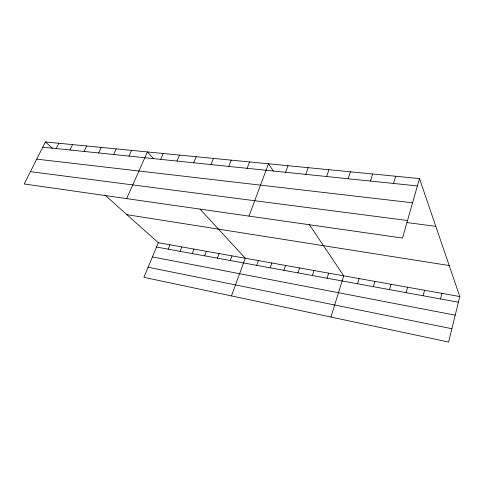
<?xml version="1.0" encoding="UTF-8"?>
<svg xmlns="http://www.w3.org/2000/svg" width="484" height="484" viewBox="0 0 484 484"><rect width="100%" height="100%" fill="white"/><g stroke="black" fill="none" stroke-linecap="round" stroke-linejoin="round"><path stroke-width="0.73" d="M419.489 178.578L402.519 238.055L24.2 183.962L45.411 141.951L419.489 178.578L459.8 296.553L448.589 342.049L143.917 277.32L158.328 242.72L104.931 195.064M440.537 298.949L441.965 293.371M423.107 295.76L424.571 290.267M406.112 292.657L407.607 287.236M389.535 289.626L391.054 284.277M373.352 286.667L374.9 281.392M393.522 183.448L395.67 176.249M357.555 283.781L359.128 278.578M330.917 317.05L343.731 275.826L309.034 224.165M370.46 181.064L372.668 173.992M327.069 278.209L328.684 273.139M348.178 178.759L350.434 171.814M312.349 275.517L313.989 270.514M297.962 272.891L299.62 267.948M326.633 176.527L328.932 169.709M283.902 270.32L285.578 265.444M270.151 267.809L271.845 262.993M305.785 174.373L308.133 167.676M256.708 265.347L258.414 260.592M285.608 172.286L287.992 165.703M231.467 295.924L245.273 258.244L200.025 209.1M230.293 260.525L232.03 255.879M248.982 216.106L268.481 163.792L273.363 171.058M217.328 258.154L219.077 253.568M247.136 168.311L249.581 161.94M204.641 255.836L206.402 251.305M228.781 166.411L231.255 160.15M192.227 253.568L193.999 249.091M180.072 251.347L181.857 246.919M210.982 164.572L213.474 158.407M168.178 249.169L169.969 244.795M193.703 162.781L196.226 156.719M176.938 161.051L179.473 155.08M160.652 159.363L163.205 153.482M126.669 198.615L147.396 151.94L153.718 158.806M128.986 156.09L131.569 150.385M113.595 154.499L116.196 148.884M98.639 152.95L101.247 147.42M84.095 151.45L86.709 145.993M69.944 149.986L72.57 144.613M56.174 148.564L58.806 143.264M42.773 147.172L417.396 185.917M36.73 159.145L412.58 202.796M30.413 171.651L407.522 220.516M406.929 222.555L435.812 226.343M126.905 214.678L449.2 265.541M158.328 242.72L459.8 296.553M156.532 247.04L458.409 302.21M152.412 256.925L455.208 315.175M148.128 267.222L451.874 328.721M45.411 141.951L52.562 148.334"/></g></svg>
